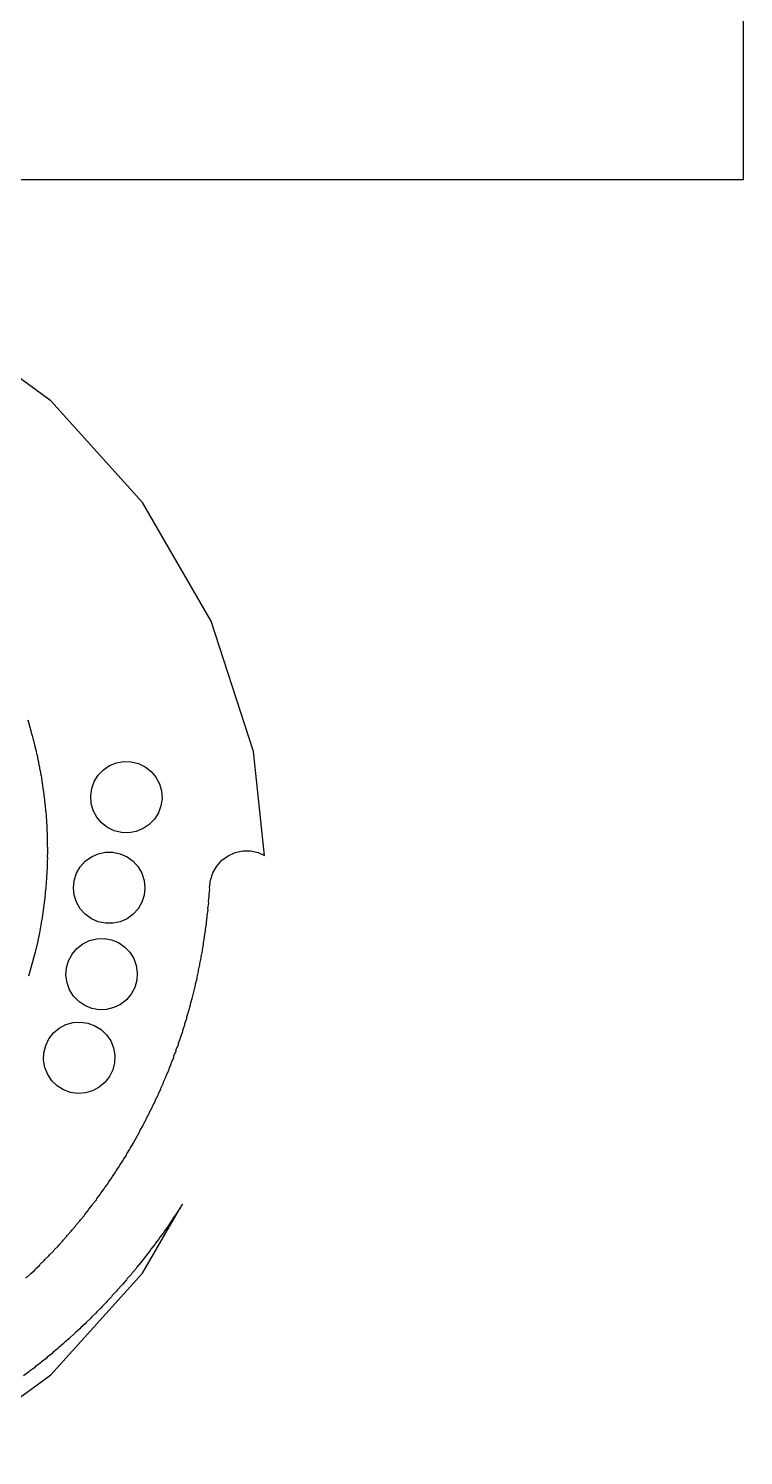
# Model space of a CAD drawing. Header units: metres. Extents: x -209 to 51, y -75 to 75.
# Drawn here: x 37.67 to 51.2, y -10.74 to 16.26 of the extents above; entities that cross this region are included whole.
import ezdxf

# ---------------------------------------------------------------- set-up
doc = ezdxf.new("R2010")
doc.units = ezdxf.units.M

msp = doc.modelspace()

# ---------------------------------------------------------------- linework, layer by layer
for p, q in [((51.2, 13.4), (51.2, 21.4)), ((18.4, 13.4), (51.2, 13.4)), ((38.0972, 9.21498), (36, 10.7387)), ((39.8318, 7.28853), (38.0972, 9.21498)), ((41.1279, 5.04353), (39.8318, 7.28853)), ((41.929, 2.57809), (41.1279, 5.04353)), ((37.6579, 3.17479), (37.6832, 3.08661)), ((37.6832, 3.08661), (37.6865, 3.08011)), ((37.6865, 3.08011), (37.7107, 2.99173)), ((37.7107, 2.99173), (37.714, 2.9852)), ((37.714, 2.9852), (37.7372, 2.89656)), ((37.7372, 2.89656), (37.7404, 2.89006)), ((37.7404, 2.89006), (37.7625, 2.80121)), ((37.7625, 2.80121), (37.7656, 2.79472)), ((37.7656, 2.79472), (37.7867, 2.70564)), ((37.7867, 2.70564), (37.7897, 2.69919)), ((37.7897, 2.69919), (37.8097, 2.60997)), ((37.8097, 2.60997), (37.8126, 2.60345)), ((37.8126, 2.60345), (37.8316, 2.51401)), ((37.8316, 2.51401), (37.8344, 2.50757)), ((37.8344, 2.50757), (37.8524, 2.41791)), ((42.1356, 0.612625), (41.929, 2.57809)), ((37.8524, 2.41791), (37.8551, 2.41153)), ((37.8551, 2.41153), (37.872, 2.32179)), ((37.872, 2.32179), (37.8746, 2.31535)), ((37.8746, 2.31535), (37.8904, 2.22542)), ((37.8904, 2.22542), (37.8929, 2.21904)), ((37.8929, 2.21904), (37.9077, 2.12898)), ((38.993, 2.13034), (39.0911, 2.23184)), ((39.0911, 2.23184), (39.2081, 2.31076)), ((39.2081, 2.31076), (39.3389, 2.36362)), ((39.3389, 2.36362), (39.4779, 2.38812)), ((39.4779, 2.38812), (39.6189, 2.38319)), ((39.6189, 2.38319), (39.7558, 2.34906)), ((39.7558, 2.34906), (39.8826, 2.2872)), ((39.8826, 2.2872), (39.9939, 2.20032)), ((39.9939, 2.20032), (40.0846, 2.09222)), ((37.9077, 2.12898), (37.9101, 2.1226)), ((37.9101, 2.1226), (37.9239, 2.03252)), ((37.9239, 2.03252), (37.9262, 2.02609)), ((37.9262, 2.02609), (37.9389, 1.93578)), ((37.9389, 1.93578), (37.9411, 1.92947)), ((37.9411, 1.92947), (37.9527, 1.83914)), ((38.87, 1.87807), (38.9183, 2.01067)), ((38.9183, 2.01067), (38.993, 2.13034)), ((40.0846, 2.09222), (40.1508, 1.96762)), ((40.1508, 1.96762), (40.1897, 1.83199)), ((37.9527, 1.83914), (37.9549, 1.83279)), ((37.9549, 1.83279), (37.9655, 1.74237)), ((37.9655, 1.74237), (37.9675, 1.73605)), ((37.9675, 1.73605), (37.977, 1.64558)), ((37.977, 1.64558), (37.979, 1.63927)), ((37.979, 1.63927), (37.9874, 1.54871)), ((38.8504, 1.73833), (38.87, 1.87807)), ((38.8602, 1.59755), (38.8504, 1.73833)), ((40.1995, 1.69121), (40.1799, 1.55147)), ((40.1897, 1.83199), (40.1995, 1.69121)), ((37.9874, 1.54871), (37.9893, 1.54245)), ((37.9893, 1.54245), (37.9967, 1.45187)), ((37.9967, 1.45187), (37.9985, 1.44562)), ((37.9985, 1.44562), (38.0048, 1.35498)), ((38.0048, 1.35498), (38.0065, 1.34877)), ((38.8991, 1.46191), (38.8602, 1.59755)), ((38.9654, 1.33731), (38.8991, 1.46191)), ((40.1316, 1.41887), (40.0569, 1.29919)), ((40.1799, 1.55147), (40.1316, 1.41887)), ((38.0065, 1.34877), (38.0118, 1.2581)), ((38.0118, 1.2581), (38.0134, 1.25194)), ((38.0134, 1.25194), (38.0177, 1.16129)), ((38.0177, 1.16129), (38.0192, 1.15514)), ((38.0192, 1.15514), (38.0224, 1.06445)), ((39.0561, 1.22922), (38.9654, 1.33731)), ((39.1673, 1.14233), (39.0561, 1.22922)), ((39.2941, 1.08047), (39.1673, 1.14233)), ((39.431, 1.04634), (39.2941, 1.08047)), ((39.8418, 1.11877), (39.711, 1.06592)), ((39.9588, 1.19769), (39.8418, 1.11877)), ((40.0569, 1.29919), (39.9588, 1.19769)), ((38.0224, 1.06445), (38.0238, 1.05835)), ((38.0238, 1.05835), (38.0259, 0.967728)), ((38.0259, 0.967728), (38.0273, 0.961624)), ((38.0273, 0.961624), (38.0284, 0.871033)), ((38.0284, 0.871033), (38.0296, 0.86496)), ((38.0296, 0.86496), (38.0296, 0.774384)), ((39.572, 1.04141), (39.431, 1.04634)), ((39.711, 1.06592), (39.572, 1.04141)), ((38.0299, 0.575485), (38.0267, 0.485168)), ((38.0309, 0.671875), (38.0288, 0.581451)), ((38.0288, 0.581451), (38.0299, 0.575485)), ((38.0296, 0.774384), (38.0309, 0.768372)), ((38.0309, 0.768372), (38.0298, 0.677841)), ((38.0298, 0.677841), (38.0309, 0.671875)), ((38.7483, 0.501617), (38.8625, 0.584564)), ((38.8625, 0.584564), (38.9914, 0.641953)), ((38.9914, 0.641953), (39.1294, 0.671295)), ((39.1294, 0.671295), (39.2705, 0.671295)), ((39.2705, 0.671295), (39.4086, 0.641953)), ((39.4086, 0.641953), (39.5375, 0.584564)), ((39.5375, 0.584564), (39.6516, 0.501617)), ((41.3316, 0.520187), (41.45, 0.606216)), ((41.45, 0.606216), (41.5837, 0.665726)), ((41.5837, 0.665726), (41.7268, 0.696152)), ((41.7268, 0.696152), (41.8732, 0.696152)), ((41.8732, 0.696152), (42.0163, 0.665726)), ((42.0163, 0.665726), (42.1356, 0.612625)), ((38.02, 0.287048), (38.0137, 0.196976)), ((38.0244, 0.383057), (38.0191, 0.292877)), ((38.0191, 0.292877), (38.02, 0.287048)), ((38.0277, 0.479202), (38.0235, 0.388962)), ((38.0235, 0.388962), (38.0244, 0.383057)), ((38.0267, 0.485168), (38.0277, 0.479202)), ((38.5397, 0.140335), (38.5833, 0.274536)), ((38.5833, 0.274536), (38.6539, 0.396744)), ((38.6539, 0.396744), (38.7483, 0.501617)), ((39.6516, 0.501617), (39.7461, 0.396744)), ((39.7461, 0.396744), (39.8166, 0.274536)), ((39.8166, 0.274536), (39.8602, 0.140335)), ((41.1153, 0.145523), (41.1605, 0.284714)), ((41.1605, 0.284714), (41.2337, 0.411438)), ((41.2337, 0.411438), (41.3316, 0.520187)), ((38, 0), (37.9906, -0.08963)), ((38.0078, 0.095505), (37.9994, 0.005737)), ((37.9994, 0.005737), (38, 0)), ((38.0144, 0.191193), (38.0071, 0.101242)), ((38.0071, 0.101242), (38.0078, 0.095505)), ((38.0137, 0.196976), (38.0144, 0.191193)), ((38.525, 0), (38.5397, 0.140335)), ((38.5397, -0.140335), (38.525, 0)), ((39.8602, 0.140335), (39.875, 0)), ((39.875, 0), (39.8602, -0.140335)), ((41.1, 0), (41.1153, 0.145523)), ((41.1029, -0.028183), (41.1, 0)), ((37.9811, -0.190414), (37.9696, -0.279678)), ((37.9911, -0.095306), (37.9806, -0.184784)), ((37.9806, -0.184784), (37.9811, -0.190414)), ((37.9906, -0.08963), (37.9911, -0.095306)), ((38.5833, -0.274536), (38.5397, -0.140335)), ((39.8602, -0.140335), (39.8166, -0.274536)), ((41.0803, -0.262543), (41.0935, -0.159561)), ((41.0826, -0.290726), (41.0803, -0.262543)), ((41.0909, -0.131378), (41.1029, -0.028183)), ((41.0935, -0.159561), (41.0909, -0.131378)), ((37.9445, -0.47435), (37.9299, -0.563004)), ((37.9578, -0.379944), (37.9442, -0.468857)), ((37.9442, -0.468857), (37.9445, -0.47435)), ((37.97, -0.285294), (37.9575, -0.374344)), ((37.9575, -0.374344), (37.9578, -0.379944)), ((37.9696, -0.279678), (37.97, -0.285294)), ((38.6539, -0.396744), (38.5833, -0.274536)), ((38.7483, -0.501617), (38.6539, -0.396744)), ((38.8625, -0.584564), (38.7483, -0.501617)), ((39.6516, -0.501617), (39.5375, -0.584564)), ((39.7461, -0.396744), (39.6516, -0.501617)), ((39.8166, -0.274536), (39.7461, -0.396744)), ((41.0544, -0.524185), (41.0701, -0.421585)), ((41.0561, -0.552307), (41.0544, -0.524185)), ((41.0681, -0.393478), (41.0826, -0.290726)), ((41.0701, -0.421585), (41.0681, -0.393478)), ((37.9147, -0.662384), (37.8805, -0.849289)), ((37.9301, -0.568512), (37.9145, -0.656952)), ((37.9145, -0.656952), (37.9147, -0.662384)), ((37.9299, -0.563004), (37.9301, -0.568512)), ((38.9914, -0.641953), (38.8625, -0.584564)), ((39.1294, -0.671295), (38.9914, -0.641953)), ((39.2705, -0.671295), (39.1294, -0.671295)), ((39.4086, -0.641953), (39.2705, -0.671295)), ((39.5375, -0.584564), (39.4086, -0.641953)), ((41.0226, -0.78476), (41.0406, -0.682709)), ((41.0236, -0.812759), (41.0226, -0.78476)), ((41.0393, -0.654602), (41.0561, -0.552307)), ((41.0406, -0.682709), (41.0393, -0.654602)), ((37.842, -1.03496), (37.7993, -1.21928)), ((37.8805, -0.849289), (37.842, -1.03496)), ((38.5883, -1.14673), (38.6995, -1.05986)), ((38.6995, -1.05986), (38.8263, -0.997986)), ((38.8263, -0.997986), (38.9632, -0.963852)), ((38.9632, -0.963852), (39.1043, -0.958923)), ((39.1043, -0.958923), (39.2432, -0.983429)), ((39.2432, -0.983429), (39.3741, -1.0363)), ((39.3741, -1.0363), (39.4911, -1.1152)), ((40.9635, -1.17332), (40.985, -1.07208)), ((40.9847, -1.04413), (41.005, -0.942612)), ((40.985, -1.07208), (40.9847, -1.04413)), ((41.0044, -0.914597), (41.0236, -0.812759)), ((41.005, -0.942612), (41.0044, -0.914597)), ((37.7993, -1.21928), (37.7523, -1.40221)), ((38.4313, -1.37943), (38.4976, -1.25484)), ((38.4976, -1.25484), (38.5883, -1.14673)), ((39.4911, -1.1152), (39.5891, -1.21672)), ((39.5891, -1.21672), (39.6639, -1.33638)), ((39.6639, -1.33638), (39.7121, -1.46899)), ((40.9166, -1.43065), (40.9405, -1.32999)), ((40.9405, -1.32999), (40.9408, -1.30217)), ((40.9408, -1.30217), (40.9635, -1.20128)), ((40.9635, -1.20128), (40.9635, -1.17332)), ((37.7523, -1.40221), (37.6741, -1.67368)), ((38.3826, -1.65584), (38.3924, -1.51508)), ((38.3924, -1.51508), (38.4313, -1.37943)), ((39.7121, -1.46899), (39.7318, -1.60873)), ((39.7318, -1.60873), (39.7219, -1.7495)), ((40.8639, -1.68642), (40.89, -1.5865)), ((40.89, -1.5865), (40.891, -1.55873)), ((40.891, -1.55873), (40.916, -1.45848)), ((40.916, -1.45848), (40.9166, -1.43065)), ((38.4022, -1.79558), (38.3826, -1.65584)), ((38.4505, -1.92819), (38.4022, -1.79558)), ((39.683, -1.88515), (39.6168, -2.00974)), ((39.7219, -1.7495), (39.683, -1.88515)), ((40.8052, -1.94051), (40.8336, -1.84131)), ((40.8336, -1.84131), (40.8353, -1.81367)), ((40.8353, -1.81367), (40.8626, -1.71408)), ((40.8626, -1.71408), (40.8639, -1.68642)), ((38.5253, -2.04785), (38.4505, -1.92819)), ((38.6233, -2.14937), (38.5253, -2.04785)), ((38.7403, -2.22827), (38.6233, -2.14937)), ((39.5261, -2.11784), (39.4149, -2.20471)), ((39.6168, -2.00974), (39.5261, -2.11784)), ((40.7407, -2.19279), (40.7715, -2.09438)), ((40.7715, -2.09438), (40.7737, -2.06688)), ((40.7737, -2.06688), (40.8033, -1.96805)), ((40.8033, -1.96805), (40.8052, -1.94051)), ((38.8711, -2.28114), (38.7403, -2.22827)), ((39.0101, -2.30563), (38.8711, -2.28114)), ((39.1511, -2.30072), (39.0101, -2.30563)), ((39.288, -2.26657), (39.1511, -2.30072)), ((39.4149, -2.20471), (39.288, -2.26657)), ((40.6705, -2.44312), (40.7035, -2.34549)), ((40.7035, -2.34549), (40.7063, -2.31821)), ((40.7063, -2.31821), (40.7382, -2.22015)), ((40.7382, -2.22015), (40.7407, -2.19279)), ((38.1475, -2.74609), (38.2556, -2.65538)), ((38.2556, -2.65538), (38.3802, -2.58913)), ((38.3802, -2.58913), (38.5159, -2.55023)), ((38.5159, -2.55023), (38.6566, -2.54039)), ((38.6566, -2.54039), (38.7964, -2.56003)), ((38.7964, -2.56003), (38.929, -2.60829)), ((38.929, -2.60829), (39.0487, -2.68307)), ((39.0487, -2.68307), (39.1502, -2.7811)), ((40.5907, -2.71846), (40.5945, -2.69138)), ((40.5945, -2.69138), (40.6297, -2.5947)), ((40.6297, -2.5947), (40.6332, -2.56752)), ((40.6332, -2.56752), (40.6673, -2.47037)), ((40.6673, -2.47037), (40.6705, -2.44312)), ((37.9988, -2.98412), (38.0607, -2.85728)), ((38.0607, -2.85728), (38.1475, -2.74609)), ((39.1502, -2.7811), (39.2291, -2.89809)), ((39.2291, -2.89809), (39.2819, -3.02893)), ((40.47, -3.05957), (40.5085, -2.96432)), ((40.5085, -2.96432), (40.5129, -2.93741)), ((40.5129, -2.93741), (40.5503, -2.84161)), ((40.5503, -2.84161), (40.5544, -2.81468)), ((40.5544, -2.81468), (40.5907, -2.71846)), ((37.9597, -3.26207), (37.9647, -3.12103)), ((37.9647, -3.12103), (37.9988, -2.98412)), ((39.2819, -3.02893), (39.3064, -3.16789)), ((39.3064, -3.16789), (39.3015, -3.30893)), ((40.38, -3.30205), (40.4206, -3.20784)), ((40.4206, -3.20784), (40.4257, -3.18112)), ((40.4257, -3.18112), (40.4653, -3.0863)), ((40.4653, -3.0863), (40.47, -3.05957)), ((37.9842, -3.40103), (37.9597, -3.26207)), ((38.0371, -3.53188), (37.9842, -3.40103)), ((39.2674, -3.44585), (39.2055, -3.57268)), ((39.3015, -3.30893), (39.2674, -3.44585)), ((40.2845, -3.54201), (40.3273, -3.44881)), ((40.3273, -3.44881), (40.3329, -3.42235)), ((40.3329, -3.42235), (40.3747, -3.32861)), ((40.3747, -3.32861), (40.38, -3.30205)), ((38.116, -3.64886), (38.0371, -3.53188)), ((38.2175, -3.74689), (38.116, -3.64886)), ((38.3372, -3.82167), (38.2175, -3.74689)), ((39.0105, -3.77458), (38.886, -3.84084)), ((39.1187, -3.68388), (39.0105, -3.77458)), ((39.2055, -3.57268), (39.1187, -3.68388)), ((40.1836, -3.77931), (40.2285, -3.68724)), ((40.2285, -3.68724), (40.2347, -3.661)), ((40.2347, -3.661), (40.2786, -3.56833)), ((40.2786, -3.56833), (40.2845, -3.54201)), ((38.4698, -3.86993), (38.3372, -3.82167)), ((38.6095, -3.88957), (38.4698, -3.86993)), ((38.7503, -3.87973), (38.6095, -3.88957)), ((38.886, -3.84084), (38.7503, -3.87973)), ((40.0222, -4.13004), (40.0702, -4.0397)), ((40.0702, -4.0397), (40.0773, -4.01384)), ((40.0773, -4.01384), (40.1243, -3.92297)), ((40.1243, -3.92297), (40.1311, -3.89693)), ((40.1311, -3.89693), (40.1771, -3.80542)), ((40.1771, -3.80542), (40.1836, -3.77931)), ((39.908, -4.36017), (39.9581, -4.27104)), ((39.9581, -4.27104), (39.9657, -4.24548)), ((39.9657, -4.24548), (40.0148, -4.15573)), ((40.0148, -4.15573), (40.0222, -4.13004)), ((39.7802, -4.61241), (39.7887, -4.58723)), ((39.7887, -4.58723), (39.8408, -4.49939)), ((39.8408, -4.49939), (39.849, -4.47409)), ((39.849, -4.47409), (39.9001, -4.38562)), ((39.9001, -4.38562), (39.908, -4.36017)), ((39.6002, -4.92183), (39.6552, -4.83598)), ((39.6552, -4.83598), (39.6642, -4.81111)), ((39.6642, -4.81111), (39.7183, -4.72459)), ((39.7183, -4.72459), (39.7271, -4.69958)), ((39.7271, -4.69958), (39.7802, -4.61241)), ((39.4683, -5.1407), (39.5252, -5.05623)), ((39.5252, -5.05623), (39.5348, -5.03169)), ((39.5348, -5.03169), (39.5909, -4.94649)), ((39.5909, -4.94649), (39.6002, -4.92183)), ((39.2613, -5.46249), (39.3211, -5.38014)), ((39.3211, -5.38014), (39.3315, -5.35612)), ((39.3315, -5.35612), (39.3904, -5.27307)), ((39.3904, -5.27307), (39.4005, -5.24886)), ((39.4005, -5.24886), (39.4584, -5.1651)), ((39.4584, -5.1651), (39.4683, -5.1407)), ((39.1174, -5.6725), (39.1791, -5.59164)), ((39.1791, -5.59164), (39.1899, -5.56796)), ((39.1899, -5.56796), (39.2507, -5.48639)), ((39.2507, -5.48639), (39.2613, -5.46249)), ((38.8929, -5.98048), (38.9572, -5.90196)), ((38.9572, -5.90196), (38.9689, -5.87878)), ((38.9689, -5.87878), (39.0323, -5.7995)), ((39.0323, -5.7995), (39.0437, -5.77611)), ((39.0437, -5.77611), (39.1062, -5.69606)), ((39.1062, -5.69606), (39.1174, -5.6725)), ((38.6582, -6.27972), (38.7252, -6.20358)), ((38.7252, -6.20358), (38.7375, -6.18097)), ((38.7375, -6.18097), (38.8036, -6.10403)), ((38.8036, -6.10403), (38.8158, -6.08122)), ((38.8158, -6.08122), (38.881, -6.00352)), ((38.881, -6.00352), (38.8929, -5.98048)), ((39.8318, -7.28853), (40.5493, -6.04568)), ((40.4737, -6.16249), (40.4066, -6.2549)), ((40.4859, -6.13521), (40.4737, -6.16249)), ((40.5493, -6.04568), (40.4859, -6.13521)), ((40.5534, -6.0386), (40.5851, -5.98376)), ((40.5638, -6.01453), (40.5534, -6.0386)), ((40.5851, -5.98376), (40.5638, -6.01453)), ((38.4832, -6.49626), (38.4963, -6.47418)), ((38.4963, -6.47418), (38.565, -6.3997)), ((38.565, -6.3997), (38.5778, -6.37746)), ((38.5778, -6.37746), (38.6456, -6.30217)), ((38.6456, -6.30217), (38.6582, -6.27972)), ((40.3132, -6.40053), (40.244, -6.49124)), ((40.326, -6.37361), (40.3132, -6.40053)), ((40.3941, -6.28201), (40.326, -6.37361)), ((40.4066, -6.2549), (40.3941, -6.28201)), ((38.2456, -6.75812), (38.3167, -6.68622)), ((38.3167, -6.68622), (38.3302, -6.66452)), ((38.3302, -6.66452), (38.4005, -6.59177)), ((38.4005, -6.59177), (38.4138, -6.56989)), ((38.4138, -6.56989), (38.4832, -6.49626)), ((40.0762, -6.72345), (40.0626, -6.7498)), ((40.1474, -6.63443), (40.0762, -6.72345)), ((40.1608, -6.60786), (40.1474, -6.63443)), ((40.231, -6.51801), (40.1608, -6.60786)), ((40.244, -6.49124), (40.231, -6.51801)), ((37.9856, -7.03246), (38.059, -6.96321)), ((38.059, -6.96321), (38.0733, -6.94209)), ((38.0733, -6.94209), (38.1459, -6.87193)), ((38.1459, -6.87193), (38.1599, -6.85065)), ((38.1599, -6.85065), (38.2318, -6.77957)), ((38.2318, -6.77957), (38.2456, -6.75812)), ((39.889, -6.97728), (39.8148, -7.06366)), ((39.9032, -6.95137), (39.889, -6.97728)), ((39.9764, -6.86409), (39.9032, -6.95137)), ((39.9903, -6.838), (39.9764, -6.86409)), ((40.0626, -6.7498), (39.9903, -6.838)), ((37.7168, -7.29691), (37.7925, -7.23032)), ((37.7925, -7.23032), (37.8074, -7.20987)), ((37.8074, -7.20987), (37.8823, -7.1424)), ((37.8823, -7.1424), (37.897, -7.12172)), ((37.897, -7.12172), (37.9712, -7.05331)), ((37.9712, -7.05331), (37.9856, -7.03246)), ((39.6343, -7.28491), (39.6193, -7.31021)), ((39.7104, -7.20036), (39.6343, -7.28491)), ((39.7252, -7.17485), (39.7104, -7.20036)), ((39.8003, -7.08939), (39.7252, -7.17485)), ((39.8148, -7.06366), (39.8003, -7.08939)), ((37.6253, -7.38281), (37.7018, -7.31714)), ((37.7018, -7.31714), (37.7168, -7.29691)), ((38.0972, -9.21498), (39.8318, -7.28853)), ((39.4334, -7.52646), (39.3545, -7.60822)), ((39.4489, -7.50162), (39.4334, -7.52646)), ((39.527, -7.41891), (39.4489, -7.50162)), ((39.5422, -7.39383), (39.527, -7.41891)), ((39.6193, -7.31021), (39.5422, -7.39383)), ((39.162, -7.81784), (39.1457, -7.842)), ((39.2428, -7.73801), (39.162, -7.81784)), ((39.2588, -7.71364), (39.2428, -7.73801)), ((39.3387, -7.63283), (39.2588, -7.71364)), ((39.3545, -7.60822), (39.3387, -7.63283)), ((38.9482, -8.04634), (38.8648, -8.12321)), ((38.965, -8.02266), (38.9482, -8.04634)), ((39.0475, -7.94478), (38.965, -8.02266)), ((39.0641, -7.92084), (39.0475, -7.94478)), ((39.1457, -7.842), (39.0641, -7.92084)), ((38.6436, -8.34355), (38.5578, -8.41731)), ((38.6612, -8.32054), (38.6436, -8.34355)), ((38.7462, -8.24573), (38.6612, -8.32054)), ((38.7635, -8.22249), (38.7462, -8.24573)), ((38.8478, -8.14665), (38.7635, -8.22249)), ((38.8648, -8.12321), (38.8478, -8.14665)), ((38.3295, -8.62932), (38.2412, -8.69998)), ((38.3477, -8.6071), (38.3295, -8.62932)), ((38.4352, -8.53535), (38.3477, -8.6071)), ((38.4532, -8.51286), (38.4352, -8.53535)), ((38.54, -8.44009), (38.4532, -8.51286)), ((38.5578, -8.41731), (38.54, -8.44009)), ((38.0062, -8.90337), (37.9155, -8.97084)), ((38.0251, -8.88187), (38.0062, -8.90337)), ((38.1149, -8.81334), (38.0251, -8.88187)), ((38.1336, -8.79158), (38.1149, -8.81334)), ((38.2227, -8.72198), (38.1336, -8.79158)), ((38.2412, -8.69998), (38.2227, -8.72198)), ((37.6742, -9.16536), (37.5814, -9.22951)), ((37.6937, -9.14464), (37.6742, -9.16536)), ((37.7858, -9.07938), (37.6937, -9.14464)), ((37.8051, -9.05846), (37.7858, -9.07938)), ((37.8965, -8.99205), (37.8051, -9.05846)), ((37.9155, -8.97084), (37.8965, -8.99205)), ((36, -10.7387), (38.0972, -9.21498))]:
    msp.add_line(p, q)

doc.saveas('drawing.dxf')
